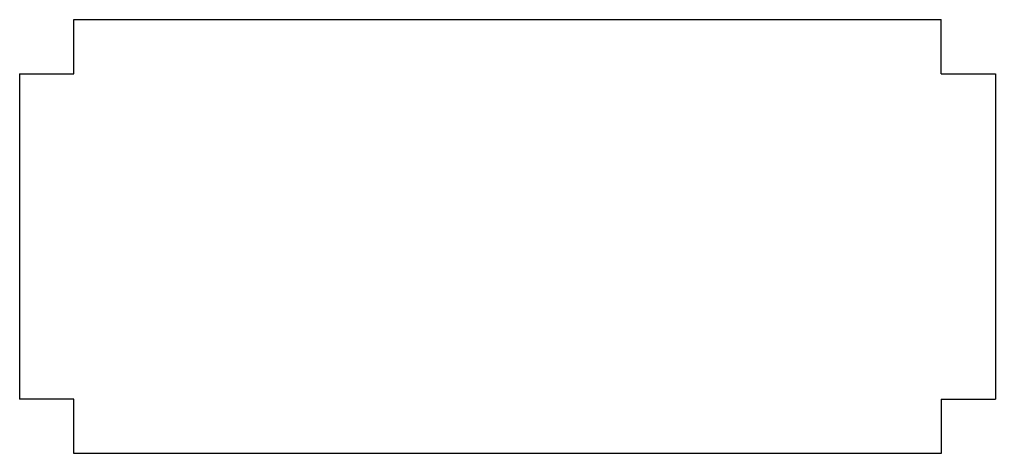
# Model space of a CAD drawing. Header units: millimetres. Extents: x -57 to -3, y -27 to -3.
import ezdxf

# ---------------------------------------------------------------- set-up
doc = ezdxf.new("R2010")
doc.units = ezdxf.units.MM
doc.header["$MEASUREMENT"] = 0

msp = doc.modelspace()

# ---------------------------------------------------------------- linework, layer by layer
for p, q in [((-54, -6), (-54, -3)), ((-6, -6), (-6, -3)), ((-57, -6), (-57, -24)), ((-57, -6), (-54, -6)), ((-6, -6), (-3, -6)), ((-54, -24), (-57, -24)), ((-54, -27), (-54, -24)), ((-6, -24), (-6, -27)), ((-6, -24), (-3, -24))]:
    msp.add_line(p, q)
at = {"linetype": 'Continuous'}
for p, q in [((-54, -3), (-6, -3)), ((-3, -6), (-3, -24)), ((-6, -27), (-54, -27))]:
    msp.add_line(p, q, dxfattribs=at)

doc.saveas('drawing.dxf')
